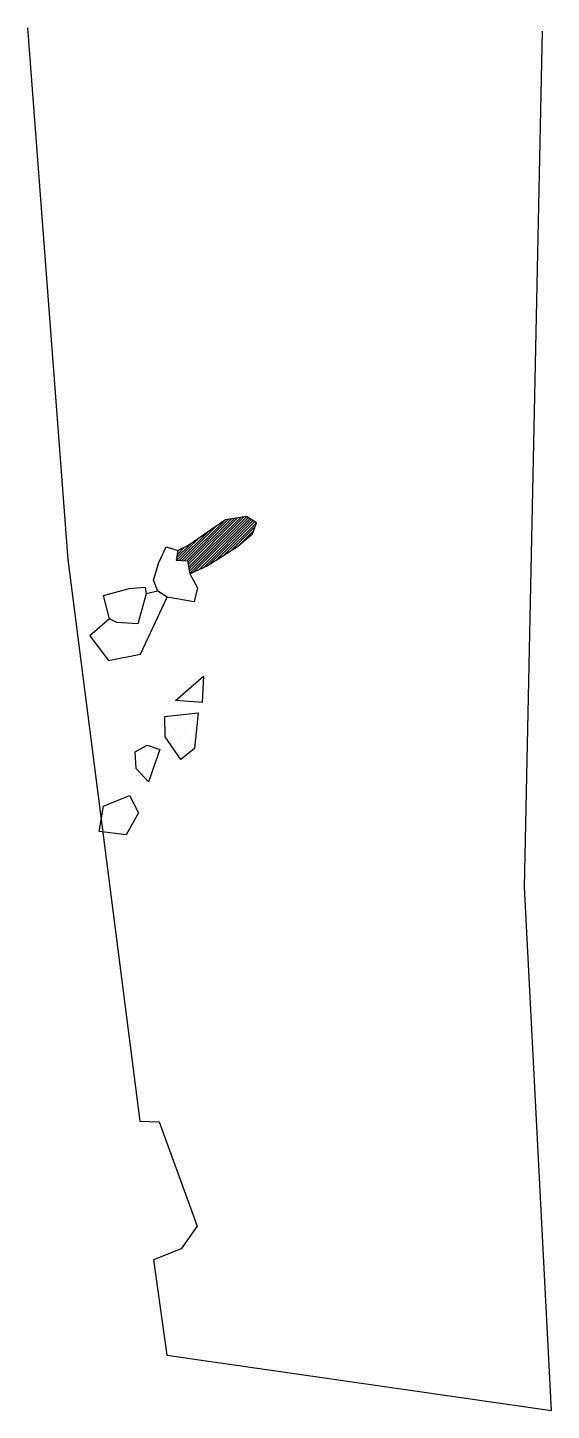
# Model space of a CAD drawing. Header units: metres. Extents: x -5.08 to -4.37, y -20.25 to -18.38.
import ezdxf

# ---------------------------------------------------------------- set-up
doc = ezdxf.new("R2010")
doc.units = ezdxf.units.M
doc.header["$LTSCALE"] = 25
doc.header["$MEASUREMENT"] = 0
doc.linetypes.add('STRICHPUNKTX2', pattern=[2, 1, -0.5, 0, -0.5])
doc.layers.get('0').update_dxf_attribs({"linetype": 'CONTINUOUS'})
for name, color, linetype in [('GRABUNGSGRENZE', 3, 'STRICHPUNKTX2'), ('KNOCHEN', 2, 'CONTINUOUS'), ('KNOCHENSCHRAFF', 2, 'CONTINUOUS'), ('STEINE', 4, 'CONTINUOUS'), ('STEINESCHRAFF', 4, 'CONTINUOUS')]:
    doc.layers.add(name, color=color, linetype=linetype)

# ---------------------------------------------------------------- blocks, each defined once
blk = doc.blocks.new('*X1')
at = {"color": 0}
for p, q in [((-486.68, -1909.73), (-482.1, -1905.15)), ((-486.35, -1909.75), (-480.95, -1904.36)), ((-486.01, -1909.77), (-480.43, -1904.19)), ((-485.88, -1909.99), (-480, -1904.12)), ((-485.83, -1910.29), (-479.58, -1904.05)), ((-485.77, -1910.59), (-479.16, -1903.98)), ((-485.72, -1910.89), (-478.73, -1903.91)), ((-485.67, -1911.19), (-478.31, -1903.84)), ((-485.61, -1911.49), (-477.91, -1903.79)), ((-485.1, -1911.33), (-477.7, -1903.93)), ((-484.44, -1911.03), (-477.48, -1904.07)), ((-483.78, -1910.72), (-477.27, -1904.21)), ((-483.05, -1910.35), (-477.05, -1904.35)), ((-482.06, -1909.71), (-476.84, -1904.49)), ((-481.06, -1909.07), (-476.62, -1904.63)), ((-480.07, -1908.43), (-476.8, -1905.16)), ((-487.35, -1909.69), (-484.38, -1906.73)), ((-487.01, -1909.71), (-483.24, -1905.94)), ((-478.9, -1907.61), (-477.02, -1905.72)), ((-487.4, -1909.39), (-485.53, -1907.52)), ((-487.34, -1908.97), (-486.32, -1907.95)), ((-487.27, -1908.56), (-487.01, -1908.29))]:
    blk.add_line(p, q, dxfattribs=at)
blk = doc.blocks.new('*X2')
at = {"color": 0}
for p, q in [((-485, -1927.5), (-485, -1927.5)), ((-484.375, -1926.25), (-484.375, -1926.25)), ((-485.625, -1928.75), (-485.625, -1928.75)), ((-484.375, -1928.75), (-484.375, -1928.75)), ((-488.125, -1931.25), (-488.125, -1931.25)), ((-486.875, -1931.25), (-486.875, -1931.25)), ((-485.625, -1931.25), (-485.625, -1931.25)), ((-488.75, -1932.5), (-488.75, -1932.5)), ((-487.5, -1932.5), (-487.5, -1932.5)), ((-486.25, -1932.5), (-486.25, -1932.5)), ((-485, -1932.5), (-485, -1932.5)), ((-491.25, -1935), (-491.25, -1935)), ((-488.125, -1933.75), (-488.125, -1933.75)), ((-487.5, -1935), (-487.5, -1935)), ((-486.875, -1933.75), (-486.875, -1933.75)), ((-486.25, -1935), (-486.25, -1935)), ((-485.625, -1933.75), (-485.625, -1933.75)), ((-485, -1935), (-485, -1935)), ((-491.875, -1936.25), (-491.875, -1936.25)), ((-490.625, -1936.25), (-490.625, -1936.25)), ((-486.875, -1936.25), (-486.875, -1936.25)), ((-492.5, -1937.5), (-492.5, -1937.5)), ((-491.875, -1938.75), (-491.875, -1938.75)), ((-491.25, -1937.5), (-491.25, -1937.5))]:
    blk.add_line(p, q, dxfattribs=at)

msp = doc.modelspace()

# ---------------------------------------------------------------- linework, layer by layer
at = {"layer": 'GRABUNGSGRENZE', "flags": 128}
msp.add_lwpolyline([(-5.0753, -18.3768), (-5.0208, -19.096), (-4.9238, -19.8559), (-4.8978, -19.8568), (-4.8461, -19.9978), (-4.8679, -20.0285), (-4.9051, -20.0435), (-4.8871, -20.1724), (-4.3676, -20.2469), (-4.4037, -19.5393), (-4.3797, -18.3816)], dxfattribs=at)
at = {"layer": 'KNOCHEN'}
msp.add_lwpolyline([(-4.8725, -19.0841), (-4.8745, -19.0969), (-4.8592, -19.0978), (-4.856, -19.1156), (-4.8326, -19.1048), (-4.7919, -19.0786), (-4.7716, -19.0612), (-4.7661, -19.0464), (-4.7794, -19.0378), (-4.8079, -19.0425), (-4.8577, -19.0769), (-4.8725, -19.0841)], dxfattribs=at)
at = {"layer": 'STEINE'}
for points in [[(-4.8992, -19.1388), (-4.9054, -19.124), (-4.8979, -19.1), (-4.8883, -19.0791), (-4.8725, -19.0841), (-4.8745, -19.0969), (-4.8592, -19.0978), (-4.856, -19.1156), (-4.8457, -19.1345), (-4.8502, -19.1533), (-4.887, -19.1469), (-4.8992, -19.1388)], [(-4.9648, -19.1763), (-4.9912, -19.1994), (-4.9661, -19.2329), (-4.9228, -19.2241), (-4.887, -19.1469)], [(-4.915, -19.1424), (-4.9266, -19.1833), (-4.9546, -19.1814), (-4.9648, -19.1763), (-4.9726, -19.1448), (-4.938, -19.1354), (-4.9166, -19.1333), (-4.915, -19.1424)], [(-4.8992, -19.1388), (-4.915, -19.1424)], [(-4.8756, -19.2866), (-4.8375, -19.2537), (-4.8394, -19.2894), (-4.8756, -19.2866)], [(-4.8681, -19.3666), (-4.8896, -19.3361), (-4.8898, -19.3086), (-4.8449, -19.3037), (-4.8498, -19.3517), (-4.8681, -19.3666)], [(-4.9118, -19.3969), (-4.9287, -19.3786), (-4.9298, -19.3562), (-4.914, -19.3474), (-4.8967, -19.353), (-4.9118, -19.3969)], [(-4.9788, -19.464), (-4.9728, -19.4298), (-4.9377, -19.4154), (-4.9253, -19.4388), (-4.942, -19.4684), (-4.9788, -19.464)]]:
    msp.add_lwpolyline(points, dxfattribs=at)

# ---------------------------------------------------------------- block references
at = {"layer": 'KNOCHENSCHRAFF', "xscale": 0.01, "yscale": 0.01, "zscale": 0.01}
msp.add_blockref('*X1', (0, 0), dxfattribs=at)
at = {"layer": 'STEINESCHRAFF', "xscale": 0.01, "yscale": 0.01, "zscale": 0.01}
msp.add_blockref('*X2', (0, 0), dxfattribs=at)

doc.saveas('drawing.dxf')
